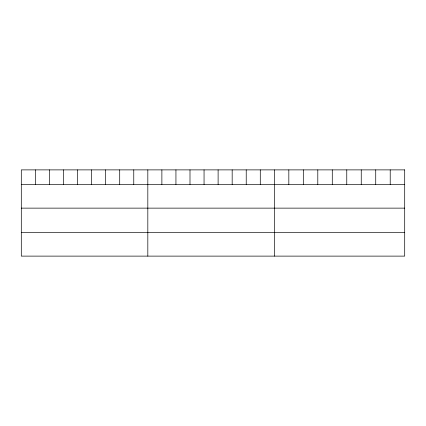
<?xml version="1.0" encoding="UTF-8"?>
<svg xmlns="http://www.w3.org/2000/svg" width="426" height="426" viewBox="0 0 426 426"><rect width="100%" height="100%" fill="white"/><g stroke="black" fill="none" stroke-linecap="round" stroke-linejoin="round"><path stroke-width="0.64" d="M21.3 184.501L404.7 184.501M21.3 208.133L404.7 208.133M21.3 232.484L404.7 232.484M390.216 169.883L390.216 184.501M375.732 169.883L375.732 184.501M361.248 169.883L361.248 184.501M346.764 169.883L346.764 184.501M332.28 169.883L332.28 184.501M317.796 169.883L317.796 184.501M303.312 169.883L303.312 184.501M288.828 169.883L288.828 184.501M274.344 169.883L274.344 256.117M260.286 169.883L260.286 184.501M246.228 169.883L246.228 184.501M232.17 169.883L232.17 184.501M218.112 169.883L218.112 184.501M204.054 169.883L204.054 184.501M189.996 169.883L189.996 184.501M175.938 169.883L175.938 184.501M161.88 169.883L161.88 184.501M147.822 169.883L147.822 256.117M133.764 169.883L133.764 184.501M119.706 169.883L119.706 184.501M105.648 169.883L105.648 184.501M91.59 169.883L91.59 184.501M77.532 169.883L77.532 184.501M63.474 169.883L63.474 184.501M49.416 169.883L49.416 184.501M35.358 169.883L35.358 184.501M404.7 169.883L21.3 169.883L21.3 256.117L404.7 256.117L404.7 169.883"/></g></svg>
